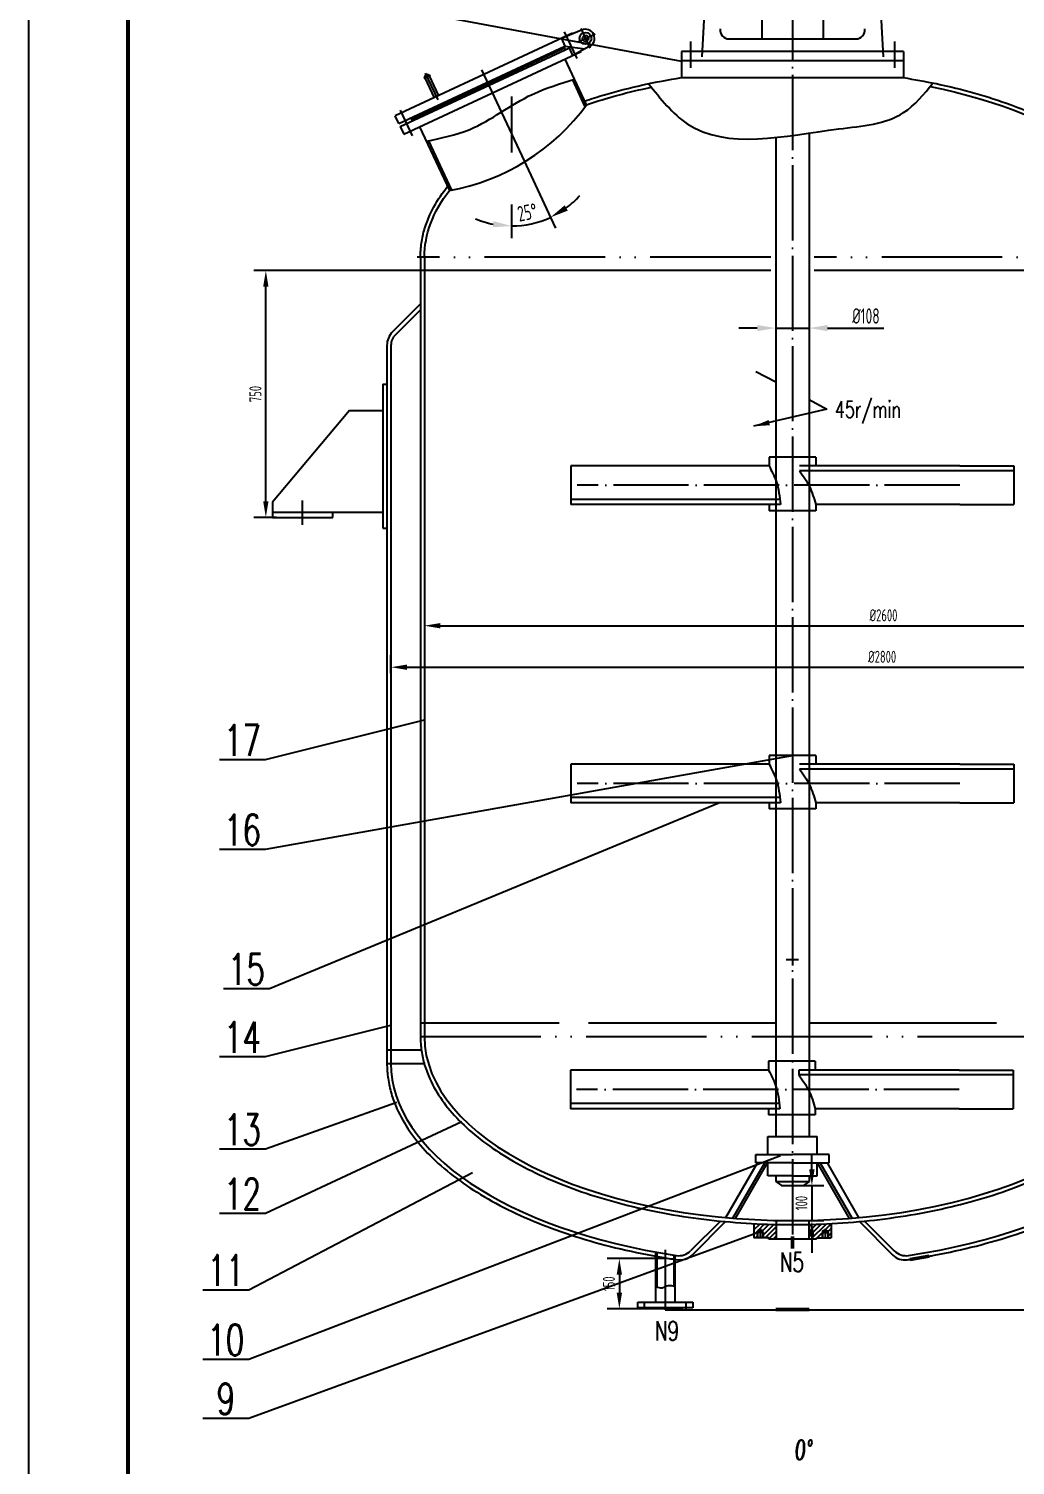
# Model space of a CAD drawing. Header units: millimetres. Extents: x 0 to 7128, y 0 to 10092.
# Drawn here: x 0 to 2949, y 3464 to 7758 of the extents above; entities that cross this region are included whole.
import ezdxf
from ezdxf.enums import TextEntityAlignment as Align

# ---------------------------------------------------------------- set-up
doc = ezdxf.new("R2010")
doc.units = ezdxf.units.MM
doc.header["$LTSCALE"] = 360
doc.header["$MEASUREMENT"] = 0
for name, pattern in [('ACAD_ISO10W100', [18.7, 12, -3, 0.7, -3]), ('CENTER', [2, 1.25, -0.25, 0.25, -0.25]), ('CENTER1', [0.75, 0.625, -0.0625, 0, -0.0625]), ('CENTER3', [0.375, 0.3125, -0.03125, 0, -0.03125]), ('DIVIDEX2', [1.375, 1, -0.125, 0, -0.125, 0, -0.125])]:
    doc.linetypes.add(name, pattern=pattern)
doc.layers.get('0').update_dxf_attribs({"linetype": 'CONTINUOUS', "lineweight": 25})
doc.layers.get('Defpoints').update_dxf_attribs({"linetype": 'CONTINUOUS'})
for name, color, linetype, lineweight in [('A', 2, 'CONTINUOUS', 50), ('B', 7, 'CONTINUOUS', 25), ('C', 1, 'CENTER', 25), ('C1', 1, 'CENTER1', 25), ('C3', 1, 'CENTER3', 25), ('D', 4, 'DIVIDEX2', 25), ('DIM', 7, 'CONTINUOUS', 25)]:
    doc.layers.add(name, color=color, linetype=linetype, lineweight=lineweight)
doc.layers.add('WS', color=7, linetype='CONTINUOUS')
doc.styles.add('COMPLEX', font='COMPLEX', dxfattribs={"width": 0.7, "oblique": 5})
doc.styles.add('HZ', font='ROMANS.SHX', dxfattribs={"width": 0.7, "bigfont": 'hztxt.shx'})
doc.styles.get("Standard").update_dxf_attribs({"font": 'isocp.shx', "width": 0.707, "bigfont": 'hztxt.shx'})
doc.dimstyles.new('STANDARD_WS$0', dxfattribs={"dimtxt": 2.5, "dimasz": 2.5, "dimexe": 1.25, "dimexo": 0.625, "dimtad": 1, "dimdec": 4, "dimdsep": 46, "dimtxsty": 'Standard', "dimcen": 2.5, "dimadec": 0, "dimazin": 0, "dimtfac": 1, "dimtdec": 4, "dimtmove": 0, "dimatfit": 0, "dimfxl": 1, "dimtolj": 1, "dimtzin": 0, "dimarcsym": 0})
doc.dimstyles.new('STANDARD_WS$2', dxfattribs={"dimtxt": 2.5, "dimasz": 2.5, "dimexe": 1.25, "dimexo": 0.625, "dimtad": 3, "dimtih": 1, "dimtoh": 1, "dimdec": 4, "dimdsep": 46, "dimtxsty": 'Standard', "dimcen": 2.5, "dimadec": 1, "dimazin": 2, "dimtfac": 1, "dimtdec": 4, "dimtmove": 0, "dimatfit": 3, "dimfxl": 1, "dimtolj": 1, "dimtzin": 0, "dimarcsym": 0})

# ---------------------------------------------------------------- blocks, each defined once
blk = doc.blocks.new('*D3')
at = {"layer": 'B', "lineweight": -2}
for p, q in [((1182.7, 6055.8), (1182.7, 5937.7)), ((3382.7, 6055.8), (3382.7, 5937.7)), ((1230.7, 5973.7), (3334.7, 5973.7))]:
    blk.add_line(p, q, dxfattribs=at)
at = {"layer": 'B'}
for points in [[(1230.7, 5981.7), (1230.7, 5965.7), (1182.7, 5973.7)], [(3334.7, 5981.7), (3334.7, 5965.7), (3382.7, 5973.7)]]:
    blk.add_solid(points, dxfattribs=at)
at = {"layer": 'Defpoints', "color": 0}
for p in [(1182.7, 6055.8), (3382.7, 6055.8), (3382.7, 5973.7)]:
    blk.add_point(p, dxfattribs=at)
at = {"layer": 'B', "lineweight": -2, "insert": (2554.8, 6004.9), "char_height": 36, "attachment_point": 5}
blk.add_mtext('\\A1;%%C2600', dxfattribs=at)
blk = doc.blocks.new('*D6')
at = {"layer": 'B', "lineweight": -2}
for p, q in [((1082.7, 5832.2), (1082.7, 5885.6)), ((3482.7, 5832.2), (3482.7, 5885.6)), ((1130.7, 5849.6), (3434.7, 5849.6))]:
    blk.add_line(p, q, dxfattribs=at)
at = {"layer": 'B'}
for points in [[(1130.7, 5857.6), (1130.7, 5841.6), (1082.7, 5849.6)], [(3434.7, 5857.6), (3434.7, 5841.6), (3482.7, 5849.6)]]:
    blk.add_solid(points, dxfattribs=at)
at = {"layer": 'Defpoints', "color": 0}
for p in [(3482.7, 5849.6), (1082.7, 5832.2), (3482.7, 5832.2)]:
    blk.add_point(p, dxfattribs=at)
at = {"layer": 'B', "lineweight": -2, "insert": (2550.7, 5880.8), "char_height": 36, "attachment_point": 5}
blk.add_mtext('\\A1;%%C2800', dxfattribs=at)
blk = doc.blocks.new('*D14')
at = {"layer": 'B', "lineweight": -2}
for p, q in [((2232.7, 6943.2), (2232.7, 6827.4)), ((2332.7, 6942.1), (2332.7, 6827.4)), ((2177.7, 6863.4), (2122.7, 6863.4)), ((2232.7, 6863.4), (2332.7, 6863.4)), ((2387.7, 6863.4), (2556.2, 6863.4))]:
    blk.add_line(p, q, dxfattribs=at)
at = {"layer": 'B'}
for points in [[(2177.7, 6872.6), (2177.7, 6854.2), (2232.7, 6863.4)], [(2387.7, 6872.6), (2387.7, 6854.2), (2332.7, 6863.4)]]:
    blk.add_solid(points, dxfattribs=at)
at = {"layer": 'Defpoints', "color": 0}
for p in [(2232.7, 6943.2), (2332.7, 6942.1), (2332.7, 6863.4)]:
    blk.add_point(p, dxfattribs=at)
at = {"layer": 'B', "lineweight": -2, "insert": (2502.3, 6899.6), "char_height": 46, "attachment_point": 5}
blk.add_mtext('\\A1;%%C108', dxfattribs=at)
blk = doc.blocks.new('*D20')
at = {"layer": 'B', "lineweight": -2}
for p, q in [((2326, 9486.7), (4067.9, 9486.7)), ((4031.9, 9438.7), (4031.9, 3976.7)), ((1902.7, 3928.7), (4067.9, 3928.7))]:
    blk.add_line(p, q, dxfattribs=at)
at = {"layer": 'B'}
for points in [[(4023.9, 9438.7), (4039.9, 9438.7), (4031.9, 9486.7)], [(4023.9, 3976.7), (4039.9, 3976.7), (4031.9, 3928.7)]]:
    blk.add_solid(points, dxfattribs=at)
at = {"layer": 'Defpoints', "color": 0}
for p in [(2326, 9486.7), (1902.7, 3928.7), (4031.9, 3928.7)]:
    blk.add_point(p, dxfattribs=at)
at = {"layer": 'B', "lineweight": -2, "insert": (4000.7, 6709.2), "char_height": 36, "attachment_point": 5, "rotation": 90}
blk.add_mtext('\\A1;~6950', dxfattribs=at)
blk = doc.blocks.new('*D29')
at = {"layer": 'B', "lineweight": -2}
for p, q in [((1160.7, 7035.4), (672.7, 7035.4)), ((708.7, 6345.4), (708.7, 6987.4)), ((740.6, 6297.4), (672.7, 6297.4))]:
    blk.add_line(p, q, dxfattribs=at)
at = {"layer": 'B'}
for points in [[(700.7, 6987.4), (716.7, 6987.4), (708.7, 7035.4)], [(700.7, 6345.4), (716.7, 6345.4), (708.7, 6297.4)]]:
    blk.add_solid(points, dxfattribs=at)
at = {"layer": 'Defpoints', "color": 0}
for p in [(708.7, 7035.4), (1160.7, 7035.4), (740.6, 6297.4)]:
    blk.add_point(p, dxfattribs=at)
at = {"layer": 'B', "lineweight": -2, "insert": (677.5, 6666.4), "char_height": 36, "attachment_point": 5, "rotation": 90}
blk.add_mtext('\\A1;750{}{}', dxfattribs=at)
blk = doc.blocks.new('*D37')
at = {"layer": 'B', "lineweight": -2}
for p, q in [((2340.8, 4348.3), (2340.8, 4396.3)), ((2282.7, 4300.3), (2376.8, 4300.3)), ((2340.8, 4300.3), (2340.8, 4195.4)), ((2282.7, 4195.4), (2376.8, 4195.4)), ((2340.8, 4147.4), (2340.8, 4099.4))]:
    blk.add_line(p, q, dxfattribs=at)
at = {"layer": 'B'}
for points in [[(2332.8, 4348.3), (2348.8, 4348.3), (2340.8, 4300.3)], [(2332.8, 4147.4), (2348.8, 4147.4), (2340.8, 4195.4)]]:
    blk.add_solid(points, dxfattribs=at)
at = {"layer": 'Defpoints', "color": 0}
for p in [(2282.7, 4300.3), (2282.7, 4195.4), (2340.8, 4195.4)]:
    blk.add_point(p, dxfattribs=at)
at = {"layer": 'B', "lineweight": -2, "insert": (2309.6, 4247.9), "char_height": 36, "attachment_point": 5, "rotation": 90}
blk.add_mtext('\\A1;100{}{}', dxfattribs=at)
blk = doc.blocks.new('*D42')
at = {"layer": 'B', "lineweight": -2}
for p, q in [((1473.4, 7378.8), (1574.5, 7161.8)), ((1442.7, 7232.6), (1442.7, 7132.5))]:
    blk.add_line(p, q, dxfattribs=at)
for start, end in [(306.4395, 317.879), (247.121, 258.5605), (270, 295)]:
    blk.add_arc((1442.7, 7444.5), 275.9, start, end, dxfattribs=at)
at = {"layer": 'B'}
for points in [[(1611.3, 7214.6), (1601.9, 7230.4), (1559.3, 7194.4)], [(1388.9, 7183.1), (1387.1, 7164.9), (1442.7, 7168.5)]]:
    blk.add_solid(points, dxfattribs=at)
at = {"layer": 'Defpoints', "color": 0}
for p in [(1353.5, 7635.7), (1442.7, 7425.8), (1473.4, 7378.8), (1442.7, 7232.6), (1521.9, 7180.1)]:
    blk.add_point(p, dxfattribs=at)
at = {"layer": 'B', "lineweight": -2, "insert": (1490, 7209.4), "char_height": 46, "attachment_point": 5, "rotation": 11.3748}
blk.add_mtext('\\A1;25°', dxfattribs=at)
blk = doc.blocks.new('*D74')
at = {"layer": 'B', "lineweight": -2}
for p, q in [((1902.7, 4081.7), (1729.3, 4081.7)), ((1765.3, 4033.7), (1765.3, 3979.7)), ((1853.2, 3931.7), (1729.3, 3931.7))]:
    blk.add_line(p, q, dxfattribs=at)
at = {"layer": 'B'}
for points in [[(1757.3, 4033.7), (1773.3, 4033.7), (1765.3, 4081.7)], [(1757.3, 3979.7), (1773.3, 3979.7), (1765.3, 3931.7)]]:
    blk.add_solid(points, dxfattribs=at)
at = {"layer": 'Defpoints', "color": 0}
for p in [(1902.7, 4081.7), (1765.3, 3931.7), (1853.2, 3931.7)]:
    blk.add_point(p, dxfattribs=at)
at = {"layer": 'B', "lineweight": -2, "insert": (1734.1, 4006.7), "char_height": 36, "attachment_point": 5, "rotation": 90}
blk.add_mtext('\\A1;150', dxfattribs=at)

msp = doc.modelspace()

# ---------------------------------------------------------------- hatches: boundary and pattern name
at = {"layer": 'B', "lineweight": -2}
h = msp.add_hatch(dxfattribs=at)
h.set_pattern_fill('ANSI31', color=0, scale=80, style=0)
h.set_pattern_definition([(45, (137.634, -12.021), (-7.071068, 7.071068), [])])
edge = h.paths.add_edge_path()
edge.add_ellipse((2282.972, 4733.422), major_axis=(1100, 0), ratio=0.5, start_angle=263.972833, end_angle=267.434028, ccw=False)
edge.add_line((2167.472, 4186.462), (2167.472, 4144.142))
edge.add_line((2167.472, 4144.142), (2176.761, 4144.142))
edge.add_line((2176.761, 4144.142), (2176.761, 4160.257))
edge.add_line((2176.761, 4160.257), (2177.893, 4160.257))
edge.add_line((2177.893, 4160.257), (2177.893, 4164.729))
edge.add_line((2177.893, 4164.729), (2185.756, 4168.307))
edge.add_line((2185.756, 4168.307), (2193.618, 4164.729))
edge.add_line((2193.618, 4164.729), (2193.618, 4160.257))
edge.add_line((2193.618, 4160.257), (2194.75, 4160.257))
edge.add_line((2194.75, 4160.257), (2194.75, 4144.142))
edge.add_line((2194.75, 4144.142), (2211.735, 4144.142))
edge.add_line((2211.735, 4144.142), (2211.735, 4139.942))
edge.add_line((2211.735, 4139.942), (2233.726, 4139.942))
edge.add_line((2233.726, 4139.942), (2233.726, 4183.973))
edge = h.paths.add_edge_path()
edge.add_ellipse((2282.972, 4733.422), major_axis=(1100, 0), ratio=0.5, start_angle=272.54025, end_angle=276.027167, ccw=False)
edge.add_line((2331.726, 4183.962), (2331.726, 4139.942))
edge.add_line((2331.726, 4139.942), (2354.21, 4139.942))
edge.add_line((2354.21, 4139.942), (2354.21, 4144.142))
edge.add_line((2354.21, 4144.142), (2371.195, 4144.142))
edge.add_line((2371.195, 4144.142), (2371.195, 4160.257))
edge.add_line((2371.195, 4160.257), (2372.327, 4160.257))
edge.add_line((2372.327, 4160.257), (2372.327, 4164.729))
edge.add_line((2372.327, 4164.729), (2380.189, 4168.307))
edge.add_line((2380.189, 4168.307), (2388.051, 4164.729))
edge.add_line((2388.051, 4164.729), (2388.051, 4160.257))
edge.add_line((2388.051, 4160.257), (2389.183, 4160.257))
edge.add_line((2389.183, 4160.257), (2389.183, 4144.142))
edge.add_line((2389.183, 4144.142), (2398.472, 4144.142))
edge.add_line((2398.472, 4144.142), (2398.472, 4186.462))

# ---------------------------------------------------------------- linework, layer by layer
at = {"color": 0, "linetype": 'ByBlock', "lineweight": -2}
msp.add_solid([(2211.596, 6588.661), (2215.269, 6573.088), (2166.715, 6569.855)], dxfattribs=at)
at = {"layer": 'A', "color": 0, "lineweight": -2}
for p, q in [((2059.771, 8553.03), (2011.585, 7674.54)), ((2505.664, 8553.03), (2553.851, 7674.54)), ((2191.216, 7809.497), (2191.216, 7729.614)), ((2374.219, 7809.497), (2374.219, 7729.614)), ((1625.278, 7744.865), (1095.246, 7497.707)), ((1626.044, 7743.223), (1625.278, 7744.865)), ((1105.972, 7474.704), (1602.835, 7706.395)), ((1110.078, 7465.626), (1615.843, 7701.468)), ((1120.795, 7442.644), (1650.932, 7689.85)), ((1144.39, 7487.122), (1601.782, 7700.683)), ((1592.108, 7729.398), (1602.835, 7706.395)), ((1602.82, 7706.426), (1662.8, 7697.94)), ((1626.56, 7678.486), (1615.843, 7701.468)), ((1650.932, 7689.85), (1650.291, 7691.225)), ((2614.218, 7690.566), (1951.218, 7690.566)), ((1951.218, 7690.566), (1951.218, 7612.02)), ((2093.429, 7727.643), (2472.006, 7727.643)), ((2614.218, 7690.566), (2614.218, 7612.02)), ((1667.286, 7530.759), (1603.429, 7667.7)), ((1951.218, 7663.321), (2614.218, 7663.321)), ((1663.224, 7525.272), (1625.895, 7605.325)), ((1951.218, 7612.02), (2614.218, 7612.02)), ((1105.972, 7474.704), (1095.246, 7497.707)), ((1142.284, 7491.636), (1146.495, 7482.608)), ((1110.078, 7465.626), (1120.795, 7442.644)), ((1168.402, 7464.843), (1257.208, 7274.396)), ((2232.718, 7433.227), (2232.718, 6099.116)), ((2332.718, 7446.187), (2332.718, 6099.116)), ((1194.449, 7423.181), (1263.302, 7275.526)), ((1170.718, 7075.442), (1170.718, 4745.442)), ((1182.718, 7075.442), (1182.718, 4745.442)), ((2217.718, 7035.442), (1160.718, 7035.442)), ((3404.718, 7035.442), (2347.718, 7035.442)), ((1170.718, 6935.442), (1087.413, 6852.137)), ((1170.718, 6918.472), (1095.898, 6843.652)), ((1070.718, 6811.832), (1070.718, 6693.442)), ((1082.718, 6811.832), (1082.718, 6249.053)), ((1058.718, 6695.409), (1058.718, 6265.442)), ((1058.718, 6695.409), (1070.718, 6695.409)), ((1070.718, 6693.442), (1070.718, 6249.053)), ((958.718, 6617.442), (728.718, 6343.442)), ((958.718, 6617.442), (1058.718, 6617.442)), ((1782.718, 6451.457), (1620.768, 6451.457)), ((1620.768, 6451.457), (1620.768, 6335.678)), ((2212.718, 6451.457), (1782.718, 6451.457)), ((2212.718, 6477.59), (2212.718, 6451.457)), ((2352.718, 6477.59), (2212.718, 6477.59)), ((2782.718, 6451.457), (2303.708, 6451.457)), ((2352.718, 6477.59), (2352.718, 6451.457)), ((2782.718, 6451.457), (2944.667, 6451.457)), ((2944.667, 6451.457), (2944.667, 6335.678)), ((2944.667, 6436.652), (2303.708, 6436.652)), ((728.718, 6343.442), (728.718, 6313.442)), ((728.718, 6313.442), (1058.718, 6313.442)), ((728.718, 6313.442), (728.718, 6297.442)), ((908.718, 6297.442), (908.718, 6313.442)), ((2245.533, 6351.2), (1620.768, 6351.2)), ((1782.718, 6335.678), (1620.768, 6335.678)), ((2247.258, 6335.678), (1782.718, 6335.678)), ((2212.718, 6335.678), (2212.718, 6317.395)), ((2352.718, 6317.395), (2212.718, 6317.395)), ((2782.718, 6335.678), (2352.718, 6335.678)), ((2352.718, 6335.678), (2352.718, 6317.395)), ((2782.718, 6335.678), (2944.667, 6335.678)), ((728.718, 6297.442), (908.718, 6297.442)), ((1070.718, 6299.053), (1070.718, 5649.053)), ((1082.718, 6299.053), (1082.718, 5649.053)), ((1058.718, 6265.442), (1070.718, 6265.442)), ((2232.718, 6099.116), (2232.718, 4932.306)), ((2332.718, 6099.116), (2332.718, 4932.306)), ((1070.718, 5649.053), (1070.718, 5293.442)), ((1082.718, 5649.053), (1082.718, 4665.442)), ((2212.718, 5586.247), (2212.718, 5560.114)), ((2352.718, 5586.247), (2212.718, 5586.247)), ((2352.718, 5586.247), (2352.718, 5560.114)), ((1782.718, 5560.114), (1620.768, 5560.114)), ((1620.768, 5560.114), (1620.768, 5444.335)), ((2212.718, 5560.114), (1782.718, 5560.114)), ((2782.718, 5560.114), (2303.708, 5560.114)), ((2944.667, 5545.309), (2303.708, 5545.309)), ((2782.718, 5560.114), (2944.667, 5560.114)), ((2944.667, 5560.114), (2944.667, 5444.335)), ((2245.533, 5459.857), (1620.768, 5459.857)), ((1782.718, 5444.335), (1620.768, 5444.335)), ((2247.258, 5444.335), (1782.718, 5444.335)), ((2212.718, 5444.335), (2212.718, 5426.052)), ((2352.718, 5426.052), (2212.718, 5426.052)), ((2782.718, 5444.335), (2352.718, 5444.335)), ((2352.718, 5444.335), (2352.718, 5426.052)), ((2782.718, 5444.335), (2944.667, 5444.335)), ((1070.718, 5293.442), (1070.718, 4665.442)), ((2232.718, 4932.306), (2232.718, 4554.811)), ((2332.718, 4932.306), (2332.718, 4554.811)), ((1584.968, 4785.442), (1170.718, 4785.442)), ((2232.718, 4785.442), (1673.052, 4785.442)), ((2892.383, 4785.442), (2332.718, 4785.442)), ((1070.718, 4705.442), (1173.392, 4705.442)), ((1780.896, 4645.563), (1618.947, 4645.563)), ((1618.947, 4645.563), (1618.947, 4529.785)), ((2210.896, 4645.563), (1780.896, 4645.563)), ((2210.896, 4671.696), (2210.896, 4645.563)), ((2350.896, 4671.696), (2210.896, 4671.696)), ((2780.896, 4645.563), (2301.886, 4645.563)), ((2301.886, 4645.563), (2301.886, 4630.758)), ((2350.896, 4671.696), (2350.896, 4645.563)), ((2780.896, 4645.563), (2942.846, 4645.563)), ((2942.846, 4645.563), (2942.846, 4529.785)), ((2942.846, 4630.758), (2301.886, 4630.758)), ((2232.718, 4554.811), (2232.718, 4446.716)), ((2332.718, 4554.811), (2332.718, 4446.716)), ((2243.711, 4545.306), (1618.947, 4545.306)), ((1780.896, 4529.785), (1618.947, 4529.785)), ((2245.436, 4529.785), (1780.896, 4529.785)), ((2210.896, 4529.785), (2210.896, 4511.502)), ((2350.896, 4511.502), (2210.896, 4511.502)), ((2780.896, 4529.785), (2350.896, 4529.785)), ((2350.896, 4529.785), (2350.896, 4511.502)), ((2780.896, 4529.785), (2942.846, 4529.785)), ((2209.09, 4393.21), (2209.09, 4446.716)), ((2209.09, 4446.716), (2356.346, 4446.716)), ((2356.346, 4393.21), (2356.346, 4446.716)), ((2172.867, 4368.156), (2172.867, 4393.21)), ((2172.867, 4393.21), (2282.718, 4393.21)), ((2392.569, 4393.21), (2282.718, 4393.21)), ((2392.569, 4368.156), (2392.569, 4393.21)), ((2083.828, 4204.507), (2178.31, 4368.156)), ((2104.49, 4202.71), (2200.011, 4368.156)), ((2112.085, 4202.1), (2207.958, 4368.156)), ((2282.718, 4368.156), (2172.867, 4368.156)), ((2209.09, 4329.299), (2209.09, 4368.156)), ((2282.718, 4368.156), (2392.569, 4368.156)), ((2356.346, 4329.299), (2356.346, 4368.156)), ((2453.35, 4202.1), (2357.477, 4368.156)), ((2460.945, 4202.71), (2365.424, 4368.156)), ((2481.608, 4204.507), (2387.125, 4368.156)), ((2282.718, 4329.299), (2209.09, 4329.299)), ((2232.718, 4329.299), (2232.718, 4312.491)), ((2232.718, 4312.491), (2332.718, 4312.491)), ((2232.718, 4312.491), (2249.518, 4300.265)), ((2249.518, 4300.265), (2315.918, 4300.265)), ((2282.718, 4329.299), (2356.346, 4329.299)), ((2332.718, 4312.491), (2315.918, 4300.265)), ((2332.718, 4329.299), (2332.718, 4312.491)), ((2067.228, 4194.04), (1978.373, 4105.184)), ((2082.718, 4192.559), (1982.58, 4092.421)), ((2167.472, 4186.462), (2167.472, 4144.142)), ((2185.756, 4168.307), (2177.893, 4164.729)), ((2193.618, 4164.729), (2185.756, 4168.307)), ((2233.726, 4195.964), (2233.726, 4139.942)), ((2331.726, 4195.965), (2331.726, 4139.942)), ((2372.327, 4164.729), (2380.189, 4168.307)), ((2380.189, 4168.307), (2388.051, 4164.729)), ((2398.472, 4186.462), (2398.472, 4144.142)), ((2482.718, 4192.559), (2582.853, 4092.421)), ((2498.207, 4194.04), (2587.061, 4105.185)), ((2211.735, 4144.142), (2167.472, 4144.142)), ((2194.75, 4160.257), (2176.761, 4160.257)), ((2177.893, 4164.729), (2177.893, 4144.142)), ((2193.618, 4164.729), (2177.893, 4164.729)), ((2193.618, 4164.729), (2193.618, 4144.142)), ((2211.735, 4139.942), (2211.735, 4144.142)), ((2354.21, 4139.942), (2211.735, 4139.942)), ((2354.21, 4139.942), (2354.21, 4144.142)), ((2354.21, 4144.142), (2398.472, 4144.142)), ((2371.195, 4160.257), (2389.183, 4160.257)), ((2372.327, 4164.729), (2372.327, 4144.142)), ((2372.327, 4164.729), (2388.051, 4164.729)), ((2388.051, 4164.729), (2388.051, 4144.142)), ((1874.218, 3951.7), (1874.218, 4101.278)), ((1877.718, 4100.647), (1877.718, 3997.18)), ((1927.718, 4092.299), (1927.718, 3999.522)), ((1931.218, 4091.76), (1931.218, 3951.7)), ((1820.218, 3934.7), (1820.218, 3951.7)), ((1820.218, 3951.7), (1985.218, 3951.7)), ((1985.218, 3951.7), (1985.218, 3934.7)), ((1985.218, 3934.7), (1820.218, 3934.7)), ((1853.218, 3931.7), (1853.218, 3934.7)), ((1952.218, 3931.7), (1853.218, 3931.7)), ((1952.218, 3934.7), (1952.218, 3931.7))]:
    msp.add_line(p, q, dxfattribs=at)
at = {"layer": 'A', "color": 0, "linetype": 'Continuous', "lineweight": -2}
for p, q in [((1652.604, 7754.043), (1592.108, 7729.398)), ((1603.992, 7695.942), (1599.782, 7704.971)), ((1615.843, 7701.468), (1617.405, 7704.363)), ((1675.569, 7704.795), (1626.56, 7678.486)), ((1183.981, 7611.089), (1211.56, 7551.945)), ((1197.111, 7617.211), (1224.69, 7558.068))]:
    msp.add_line(p, q, dxfattribs=at)
at = {"layer": 'A', "color": 0, "linetype": 'ACAD_ISO10W100'}
msp.add_line((2282.718, 4111.942), (2282.718, 4147.942), dxfattribs=at)
at = {"layer": 'A'}
msp.add_line((2634.218, 4079.621), (2691.218, 4089.084), dxfattribs=at)
at = {"layer": 'A', "color": 0}
msp.add_line((2232.718, 3929.746), (2332.718, 3929.746), dxfattribs=at)
at = {"layer": 'A', "color": 0, "lineweight": -2}
for radius in [17.675, 8.838]:
    msp.add_circle((1664.086, 7729.419), radius, dxfattribs=at)
for centre, radius, start, end in [((1664.086, 7729.419), 27.17, 295, 115), ((2093.429, 7755.006), 27.362, 173.144125, 270), ((2472.006, 7755.006), 27.362, 270, 6.855875), ((1190.481, 7614.29), 7.245, 23.781357, 206.218643), ((1141.465, 7915.699), 651.664, 280.23068, 323.872002), ((1127.718, 6811.832), 57, 135, 180), ((1127.718, 6811.832), 45, 135, 180), ((1943.017, 4140.54), 50, 261.406644, 315), ((1947.225, 4127.777), 50, 261.569106, 315), ((2618.209, 4127.776), 50, 224.999386, 278.431326), ((2622.416, 4140.539), 50, 224.999386, 278.593309)]:
    msp.add_arc(centre, radius, start, end, dxfattribs=at)
at = {"layer": 'A', "color": 0, "lineweight": -2, "extrusion": (0, 0, -1)}
for start_param, end_param in [(0.97679235, 1.17747713), (1.95413441, 3.14159265), (0, 0.37012739)]:
    msp.add_ellipse((2282.718, 7075.442), major_axis=(-1100, 0), ratio=0.5, start_param=start_param, end_param=end_param, dxfattribs=at)
at = {"layer": 'A', "color": 0, "lineweight": -2}
for centre, major_axis, start_param, end_param in [((2282.718, 4745.442), (-1100, 0), 0, 3.14159265), ((2282.718, 4665.442), (-1200, 0), 0, 1.27729093), ((2282.718, 4665.442), (-1200, 0), 1.86430018, 3.14159265)]:
    msp.add_ellipse(centre, major_axis=major_axis, ratio=0.5, start_param=start_param, end_param=end_param, dxfattribs=at)
for points, knots in [([(1661.963, 7542.173), (1681.092, 7548.651), (1700.618, 7554.829), (1757.552, 7571.618), (1795.852, 7581.458), (1872.993, 7598.519), (1911.762, 7605.824), (1951.218, 7612.021)], [0.975417065, 0.975417065, 0.975417065, 0.975417065, 1.037916598, 1.037916598, 1.154338513, 1.154338513, 1.266448458, 1.266448458, 1.266448458, 1.266448458]), ([(2614.218, 7612.02), (2647.351, 7606.816), (2680.001, 7600.832), (2751.625, 7585.754), (2790.267, 7576.261), (2865.121, 7555.084), (2901.332, 7543.4), (2962.683, 7520.971), (2988.426, 7510.649), (3013.218, 7499.768)], [1.875144256, 1.875144256, 1.875144256, 1.875144256, 1.969291914, 1.969291914, 2.085713829, 2.085713829, 2.202135743, 2.202135743, 2.291224681, 2.291224681, 2.291224681, 2.291224681]), ([(1170.718, 7075.442), (1170.718, 7089.663), (1171.776, 7103.882), (1175.995, 7132.215), (1179.156, 7146.328), (1187.548, 7174.347), (1192.778, 7188.254), (1208.792, 7223.57), (1221.045, 7244.765), (1240.672, 7272.563), (1245.963, 7279.604), (1251.526, 7286.581)], [0, 0, 0, 0, 0.074321066, 0.074321066, 0.148642131, 0.148642131, 0.222963197, 0.222963197, 0.339385112, 0.339385112, 0.379319284, 0.379319284, 0.379319284, 0.379319284]), ([(1170.718, 4745.442), (1170.718, 4731.222), (1171.776, 4717.002), (1175.995, 4688.67), (1179.156, 4674.557), (1187.548, 4646.537), (1192.778, 4632.631), (1208.792, 4597.315), (1221.045, 4576.119), (1250.274, 4534.724), (1267.249, 4514.524), (1305.656, 4475.353), (1327.086, 4456.382), (1374.101, 4419.887), (1399.685, 4402.362), (1454.661, 4368.965), (1484.053, 4353.093), (1546.255, 4323.192), (1579.065, 4309.164), (1647.667, 4283.126), (1683.46, 4271.116), (1757.552, 4249.266), (1795.852, 4239.427), (1874.449, 4222.044), (1914.746, 4214.501), (1996.801, 4201.808), (2038.558, 4196.658), (2122.974, 4188.82), (2165.633, 4186.131), (2251.284, 4183.249), (2294.275, 4183.056), (2380.014, 4185.168), (2422.761, 4187.474), (2507.443, 4194.552), (2549.376, 4199.326), (2631.867, 4211.279), (2672.425, 4218.458), (2751.625, 4235.131), (2790.267, 4244.624), (2865.121, 4265.801), (2901.332, 4277.485), (2970.843, 4302.897), (3004.142, 4316.625), (3067.388, 4345.953), (3097.334, 4361.553), (3153.475, 4394.435), (3179.67, 4411.718), (3227.957, 4447.762), (3250.05, 4466.524), (3289.823, 4505.311), (3307.504, 4525.336), (3338.183, 4566.419), (3351.181, 4587.478), (3372.253, 4630.361), (3380.327, 4652.186), (3390.365, 4692.289), (3393.169, 4710.494), (3394.556, 4734.302), (3394.718, 4739.872), (3394.718, 4745.442)], [0, 0, 0, 0, 0.07432107, 0.07432107, 0.14864213, 0.14864213, 0.2229632, 0.2229632, 0.33938511, 0.33938511, 0.45580703, 0.45580703, 0.57222894, 0.57222894, 0.68865086, 0.68865086, 0.80507277, 0.80507277, 0.92149468, 0.92149468, 1.0379166, 1.0379166, 1.15433851, 1.15433851, 1.27076043, 1.27076043, 1.38718234, 1.38718234, 1.50360426, 1.50360426, 1.62002617, 1.62002617, 1.73644809, 1.73644809, 1.85287, 1.85287, 1.96929191, 1.96929191, 2.08571383, 2.08571383, 2.20213574, 2.20213574, 2.31855766, 2.31855766, 2.43497957, 2.43497957, 2.55140149, 2.55140149, 2.6678234, 2.6678234, 2.78424532, 2.78424532, 2.90066723, 2.90066723, 3.01708914, 3.01708914, 3.11247974, 3.11247974, 3.14159265, 3.14159265, 3.14159265, 3.14159265]), ([(1070.718, 4665.442), (1070.718, 4650.22), (1071.833, 4634.998), (1076.281, 4604.663), (1079.614, 4589.549), (1088.464, 4559.533), (1093.981, 4544.63), (1110.82, 4506.9), (1123.663, 4484.288), (1154.299, 4440.076), (1172.091, 4418.476), (1212.354, 4376.534), (1234.825, 4356.191), (1284.143, 4316.987), (1310.99, 4298.127), (1368.711, 4262.103), (1399.585, 4244.94), (1464.967, 4212.511), (1499.475, 4197.245), (1571.685, 4168.793), (1609.387, 4155.607), (1687.505, 4131.475), (1727.92, 4120.529), (1810.949, 4101.013), (1853.562, 4092.442), (1911.214, 4082.714), (1925.515, 4080.448), (1939.894, 4078.317)], [0, 0, 0, 0, 0.0731839, 0.0731839, 0.1463678, 0.1463678, 0.2195517, 0.2195517, 0.33352521, 0.33352521, 0.44749873, 0.44749873, 0.56147225, 0.56147225, 0.67544577, 0.67544577, 0.78941929, 0.78941929, 0.90339281, 0.90339281, 1.01736632, 1.01736632, 1.13133984, 1.13133984, 1.24531336, 1.24531336, 1.28260318, 1.28260318, 1.28260318, 1.28260318]), ([(2691.218, 4089.084), (2696.093, 4089.961), (2700.958, 4090.854), (2748.751, 4099.804), (2790.785, 4109.072), (2872.504, 4129.947), (2912.188, 4141.554), (2988.701, 4166.965), (3025.529, 4180.768), (3095.86, 4210.405), (3129.363, 4226.237), (3192.617, 4259.744), (3222.368, 4277.418), (3277.737, 4314.403), (3303.356, 4333.713), (3350.125, 4373.753), (3371.276, 4394.483), (3408.817, 4437.13), (3425.208, 4459.048), (3452.97, 4503.819), (3464.342, 4526.674), (3481.848, 4573.017), (3487.981, 4596.507), (3493.617, 4635.198), (3494.718, 4650.32), (3494.718, 4665.442)], [1.91627338, 1.91627338, 1.91627338, 1.91627338, 1.92915447, 1.92915447, 2.04312799, 2.04312799, 2.15710151, 2.15710151, 2.27107502, 2.27107502, 2.38504854, 2.38504854, 2.49902206, 2.49902206, 2.61299558, 2.61299558, 2.7269691, 2.7269691, 2.84094261, 2.84094261, 2.95491613, 2.95491613, 3.06888965, 3.06888965, 3.14159265, 3.14159265, 3.14159265, 3.14159265])]:
    msp.add_open_spline(points, degree=3, knots=knots, dxfattribs=at)
for points in [[(2212.718, 6451.457), (2233.934, 6405.37), (2247.258, 6335.678)], [(2303.708, 6436.652), (2333.348, 6389.769), (2352.718, 6335.678)], [(2212.718, 5560.114), (2233.934, 5514.028), (2247.258, 5444.335)], [(2303.708, 5545.309), (2333.348, 5498.426), (2352.718, 5444.335)], [(2210.896, 4645.563), (2232.112, 4599.477), (2245.436, 4529.785)], [(2301.886, 4630.758), (2331.526, 4583.875), (2350.896, 4529.785)]]:
    msp.add_spline(points, degree=3, dxfattribs=at)
msp.add_open_spline([(2625.54, 4078.317), (2628.436, 4078.746), (2631.328, 4079.181), (2634.218, 4079.621)], degree=3, dxfattribs=at)
at = {"layer": 'B', "color": 0, "lineweight": -2}
for p, q in [((657.427, 7902.897), (1951.218, 7661.415)), ((707.427, 5573.555), (1182.718, 5692.239)), ((707.427, 5305.697), (2282.718, 5586.247)), ((570.627, 5573.555), (707.427, 5573.555)), ((719.279, 4889.041), (2062.276, 5444.335)), ((570.627, 5305.697), (707.427, 5305.697)), ((582.479, 4889.041), (719.279, 4889.041)), ((707.427, 4685.914), (1082.718, 4779.834)), ((570.627, 4685.914), (707.427, 4685.914)), ((707.427, 4409.847), (1099.932, 4549.513)), ((707.427, 4217.536), (1294.515, 4491.582)), ((570.627, 4409.847), (707.427, 4409.847)), ((657.427, 3781.132), (2246.804, 4390.414)), ((657.427, 3988.744), (1326.413, 4339.494)), ((570.627, 4217.536), (707.427, 4217.536)), ((657.427, 3605.082), (2167.218, 4156.162)), ((2176.761, 4160.257), (2176.761, 4144.142)), ((2194.75, 4160.257), (2194.75, 4144.142)), ((2371.195, 4160.257), (2371.195, 4144.142)), ((2389.183, 4160.257), (2389.183, 4144.142)), ((520.627, 3988.744), (657.427, 3988.744)), ((520.627, 3781.132), (657.427, 3781.132)), ((520.627, 3605.082), (657.427, 3605.082))]:
    msp.add_line(p, q, dxfattribs=at)
for points in [[(1188.417, 7421.919), (1317.948, 7457.421), (1505.176, 7562.165), (1631.707, 7607.058)], [(1852.776, 7593.957), (1968.12, 7474.381), (2420.976, 7458.648), (2614.905, 7507.376), (2702.705, 7596.027)], [(1874.218, 3998.367), (1893.347, 3994.994), (1911.6, 4001.637), (1931.218, 3998.367)]]:
    msp.add_spline(points, degree=3, dxfattribs=at)
at = {"layer": 'C', "color": 0, "lineweight": -2, "ltscale": 0.5}
for p, q in [((1600.572, 7748.831), (1637.748, 7669.106)), ((1185.4, 7625.186), (1222.434, 7545.767)), ((1110.064, 7514.943), (1145.66, 7438.609))]:
    msp.add_line(p, q, dxfattribs=at)
at = {"layer": 'C', "color": 0, "lineweight": -2, "ltscale": 0.3}
for p, q in [((1640.194, 7718.277), (1692.716, 7742.769)), ((1650.47, 7758.618), (1677.554, 7700.537)), ((1200.458, 7618.772), (1181.31, 7609.843))]:
    msp.add_line(p, q, dxfattribs=at)
at = {"layer": 'C', "color": 0, "lineweight": -2, "ltscale": 0.8}
msp.add_line((1353.533, 7635.715), (1473.354, 7378.759), dxfattribs=at)
at = {"layer": 'C', "color": 0, "lineweight": -2}
for p, q in [((818.718, 6274.838), (818.718, 6348.148)), ((2282.718, 4992.72), (2282.718, 4957.569)), ((2300.34, 4975.289), (2264.23, 4975.289)), ((2282.718, 4522.982), (2282.718, 4489.949)), ((2185.756, 4171.072), (2185.756, 4142.177)), ((2380.189, 4171.072), (2380.189, 4142.177))]:
    msp.add_line(p, q, dxfattribs=at)
at = {"layer": 'C', "color": 0, "lineweight": -2, "ltscale": 4}
msp.add_line((1902.718, 4108.461), (1902.718, 3928.7), dxfattribs=at)
at = {"layer": 'C', "color": 0, "lineweight": -2, "ltscale": 2}
for p, q in [((1840.218, 3930.5), (1840.218, 3953.5)), ((1965.218, 3930.5), (1965.218, 3953.5))]:
    msp.add_line(p, q, dxfattribs=at)
at = {"layer": 'C1', "color": 0, "lineweight": -2}
for p, q in [((2282.718, 9510.748), (2282.718, 4111.045)), ((1442.718, 7555.601), (1442.718, 7388.508)), ((2782.718, 6393.567), (1639.368, 6393.567)), ((2782.718, 5502.225), (1639.368, 5502.225)), ((2780.896, 4587.674), (1637.547, 4587.674))]:
    msp.add_line(p, q, dxfattribs=at)
at = {"layer": 'C3', "color": 0, "lineweight": -2}
for p, q in [((1977.62, 7719.978), (1977.62, 7641.263)), ((2587.816, 7719.978), (2587.816, 7641.263))]:
    msp.add_line(p, q, dxfattribs=at)
at = {"layer": 'D', "color": 0, "lineweight": -2}
for p, q in [((2217.718, 7075.442), (1160.718, 7075.442)), ((3404.718, 7075.442), (2347.718, 7075.442)), ((1170.718, 4745.442), (3394.718, 4745.442)), ((1070.718, 4665.442), (1181.456, 4665.442))]:
    msp.add_line(p, q, dxfattribs=at)
at = {"layer": 'Defpoints', "color": 0, "linetype": 'ByBlock', "lineweight": -2}
for p in [(2290.677, 7198.107), (2385.807, 6621.533), (2385.807, 6621.533)]:
    msp.add_point(p, dxfattribs=at)
at = {"layer": 'DIM', "color": 0, "lineweight": -2}
for p, q in [((2172.801, 6734.01), (2232.718, 6702.371)), ((2385.807, 6621.533), (2166.715, 6569.855)), ((2332.718, 6649.567), (2385.807, 6621.533))]:
    msp.add_line(p, q, dxfattribs=at)
at = {"layer": 'WS', "color": 0, "lineweight": -2}
for points in [[(0, 0), (0, 10092), (7128, 10092), (7128, 0), (0, 0)], [(294, 114), (294, 9978), (7014, 9978), (7014, 114), (294, 114)], [(300, 120), (300, 9972), (7008, 9972), (7008, 120), (300, 120)]]:
    msp.add_lwpolyline(points, dxfattribs=at)

# ---------------------------------------------------------------- texts
at = {"color": 0, "lineweight": -2, "style": 'HZ', "width": 0.7}
for s, p in [('N5', (2280.919, 4071.552)), ('N9', (1907.498, 3866.279))]:
    msp.add_text(s, height=57.6, dxfattribs=at).set_placement(p, align=Align.MIDDLE)
at = {"color": 0, "lineweight": -2, "style": 'COMPLEX', "oblique": 5, "width": 0.7}
msp.add_text('0%%D', height=57.6, dxfattribs=at).set_placement((2314.34, 3510.443), align=Align.MIDDLE)
at = {"layer": 'A', "color": 0, "lineweight": -2, "style": 'HZ', "width": 0.7}
for s, p in [('17', (639.027, 5585.075)), ('16', (639.027, 5317.217)), ('15', (650.879, 4900.561)), ('14', (639.027, 4697.434)), ('13', (639.027, 4421.367)), ('12', (639.027, 4229.056)), ('11', (589.027, 4000.264)), ('10', (589.027, 3792.652)), ('9', (589.027, 3616.602))]:
    msp.add_text(s, height=92.16, dxfattribs=at).set_placement(p, align=Align.CENTER)
at = {"layer": 'DIM', "color": 0, "lineweight": -2, "style": 'HZ', "width": 0.7}
msp.add_text('45r/min', height=50, dxfattribs=at).set_placement((2409.593, 6595.297))

# ---------------------------------------------------------------- dimensions: what is measured, and where the dimension line sits
at = {"layer": 'B', "color": 0, "lineweight": -2}
for base, p1, p2, text, override, picture, middle in [((4031.868, 3928.7), (2326.005, 9486.687), (1902.718, 3928.7), '~6950', {"dimtxt": 36, "dimasz": 48, "dimexe": 36, "dimexo": 0, "dimgap": 13.2, "dimdec": 2, "dimcen": 30, "dimclrd": 256, "dimclre": 256, "dimclrt": 256, "dimadec": 1, "dimazin": 2, "dimtdec": 2, "dimtzin": 8}, '*D20', (4031.868, 6709.194)), ((2340.799, 4195.442), (2282.718, 4300.265), (2282.718, 4195.442), '100{}{}', {"dimtxt": 36, "dimasz": 48, "dimexe": 36, "dimexo": 0, "dimgap": 13.2, "dimtad": 1, "dimjust": 0, "dimdec": 2, "dimlfac": 1, "dimcen": 30, "dimse1": 0, "dimse2": 0, "dimsd1": 0, "dimsd2": 0, "dimclrd": 256, "dimclre": 256, "dimclrt": 256, "dimadec": 1, "dimazin": 2, "dimtdec": 2, "dimtzin": 8}, '*D37', (2340.799, 4247.854))]:
    dim = msp.add_linear_dim(base=base, p1=p1, p2=p2, angle=90, text=text, dimstyle='STANDARD_WS$0', override=override, dxfattribs=at)
    dim.commit()
    dim.dimension.update_dxf_attribs({"geometry": picture, "text_midpoint": middle, "dimtype": 160})
dim = msp.add_angular_dim_2l(base=(1521.855, 7180.12), line1=((1442.718, 7425.793), (1442.718, 7232.618)), line2=((1353.533, 7635.715), (1473.354, 7378.759)), dimstyle='STANDARD_WS$2', override={"dimtxt": 46, "dimasz": 55, "dimexe": 36, "dimexo": 0, "dimgap": 13.2, "dimtad": 1, "dimtih": 0, "dimtoh": 0, "dimdec": 2, "dimcen": 30, "dimclrd": 256, "dimclre": 256, "dimclrt": 256, "dimtdec": 2, "dimatfit": 0, "dimtzin": 8}, dxfattribs=at)
dim.commit()
dim.dimension.update_dxf_attribs({"geometry": '*D42', "text_midpoint": (1497.138, 7173.948), "dimtype": 162})
dim = msp.add_linear_dim(base=(708.712, 7035.442), p1=(740.573, 6297.442), p2=(1160.718, 7035.442), angle=90, text='750{}{}', dimstyle='STANDARD_WS$0', override={"dimtxt": 36, "dimasz": 48, "dimexe": 36, "dimexo": 0, "dimgap": 13.2, "dimtad": 1, "dimjust": 0, "dimdec": 0, "dimlfac": 1, "dimzin": 0, "dimcen": 30, "dimse1": 0, "dimse2": 0, "dimsd1": 0, "dimsd2": 0, "dimclrd": 256, "dimclre": 256, "dimclrt": 256, "dimadec": 1, "dimazin": 2, "dimtdec": 2, "dimtzin": 8}, dxfattribs=at)
dim.commit()
dim.dimension.update_dxf_attribs({"geometry": '*D29', "text_midpoint": (677.512, 6666.442)})
for base, p1, p2, text, override, picture, middle in [((2332.718, 6863.397), (2232.718, 6943.17), (2332.718, 6942.067), '%%C108', {"dimtxt": 46, "dimasz": 55, "dimexe": 36, "dimexo": 0, "dimgap": 13.2, "dimdec": 2, "dimcen": 30, "dimclrd": 256, "dimclre": 256, "dimclrt": 256, "dimadec": 1, "dimazin": 2, "dimtdec": 2, "dimtzin": 8}, '*D14', (2502.318, 6863.397)), ((3382.718, 5973.703), (1182.718, 6055.813), (3382.718, 6055.813), '%%C2600', {"dimtxt": 36, "dimasz": 48, "dimexe": 36, "dimexo": 0, "dimgap": 13.2, "dimdec": 2, "dimcen": 30, "dimclrd": 256, "dimclre": 256, "dimclrt": 256, "dimadec": 1, "dimazin": 2, "dimtdec": 2, "dimtzin": 8}, '*D3', (2554.777, 5973.703)), ((3482.718, 5849.616), (1082.718, 5832.202), (3482.718, 5832.202), '%%C2800', {"dimtxt": 36, "dimasz": 48, "dimexe": 36, "dimexo": 0, "dimgap": 13.2, "dimdec": 2, "dimcen": 30, "dimclrd": 256, "dimclre": 256, "dimclrt": 256, "dimadec": 1, "dimazin": 2, "dimtdec": 2, "dimtzin": 8}, '*D6', (2550.733, 5849.616))]:
    dim = msp.add_linear_dim(base=base, p1=p1, p2=p2, text=text, dimstyle='STANDARD_WS$0', override=override, dxfattribs=at)
    dim.commit()
    dim.dimension.update_dxf_attribs({"geometry": picture, "text_midpoint": middle, "dimtype": 160})
dim = msp.add_linear_dim(base=(1765.31, 3931.7), p1=(1902.718, 4081.7), p2=(1853.218, 3931.7), angle=90, dimstyle='STANDARD_WS$0', override={"dimtxt": 36, "dimasz": 48, "dimexe": 36, "dimexo": 0, "dimgap": 13.2, "dimdec": 2, "dimcen": 30, "dimclrd": 256, "dimclre": 256, "dimclrt": 256, "dimadec": 1, "dimazin": 2, "dimtdec": 2, "dimtzin": 8}, dxfattribs=at)
dim.commit()
dim.dimension.update_dxf_attribs({"geometry": '*D74', "text_midpoint": (1734.11, 4006.7)})

doc.saveas('drawing.dxf')
